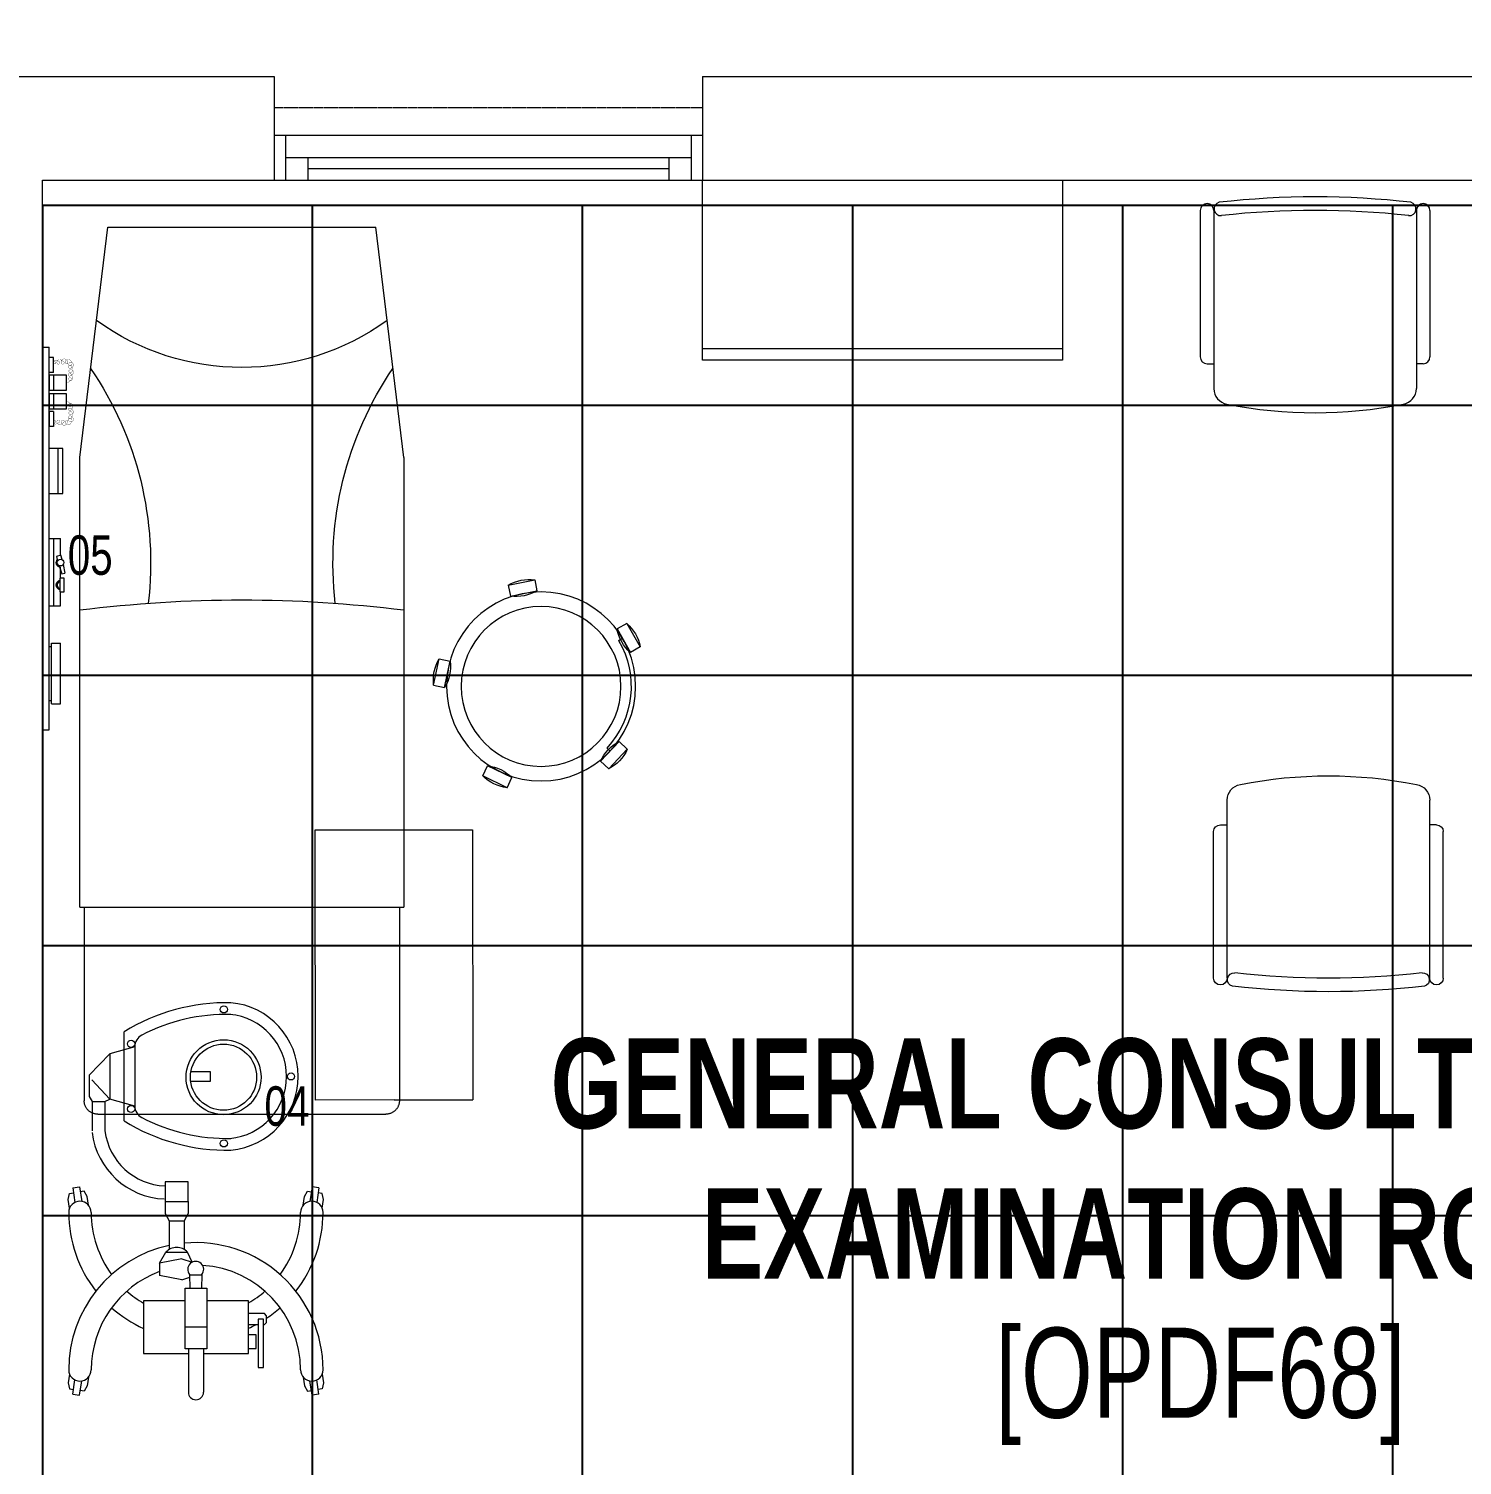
# Model space of a CAD drawing. Extents: x -509638 to 57327, y -29287 to 19916.
# Drawn here: x 8366 to 11550, y 5755 to 8946 of the extents above; entities that cross this region are included whole.
import ezdxf
from ezdxf import colors
from ezdxf.entities.mleader import LeaderData, LeaderLine
from ezdxf.math import Vec2, Vec3

# ---------------------------------------------------------------- set-up
doc = ezdxf.new("R2010")
doc.units = 0
doc.header["$LTSCALE"] = 0.25
doc.linetypes.add('01-First Floor$0$HIDDEN', pattern=[9.525, 6.35, -3.175])
doc.linetypes.add('DASHDOT', pattern=[25.4, 12.7, -6.35, 0, -6.35])
for name, color, linetype, lineweight in [('01-First Floor$0$72_EGR_BASE_TEXT', 252, 'Continuous', 5), ('01-First Floor$0$72_EGR_EQP_TAG', 142, 'Continuous', 5), ('01-First Floor$0$Aluminum', 251, 'Continuous', 5), ('01-First Floor$0$LOADING', 253, 'Continuous', 5), ('01-First Floor$0$Proj', 251, 'Continuous', 5), ('01-First Floor$0$Walls', 251, 'Continuous', 5), ('E-LITE-CLNG-CNDT', 6, 'DASHDOT', 35), ('E-POWR-TEXT', 6, 'Continuous', 25)]:
    doc.layers.add(name, color=color, linetype=linetype, lineweight=lineweight)
doc.layers.add('01-First Floor$0$FALSE CEILING', color=251, linetype='Continuous')
doc.layers.add('01-First Floor$0$TME-NON MEDICAL FURNITURE', color=242, linetype='Continuous')
doc.styles.add('01-First Floor$0$X3G_ENTITY_257CFD', font='swisscl.ttf', dxfattribs={"height": 200})
doc.styles.add('01-First Floor$0$X3G_ENTITY_9EC9', font='swisscl.ttf', dxfattribs={"height": 0.2})
doc.styles.add('01-First Floor$0$X3G_ENTITY_9F38', font='swisscl.ttf', dxfattribs={"height": 0.2})
doc.styles.add('DC_Elc_Romans', font='elc_romans.shx', dxfattribs={"width": 0.7})

# ---------------------------------------------------------------- blocks, each defined once
blk = doc.blocks.new('01-First Floor$0$GF21016-P')
at = {"layer": '01-First Floor$0$LOADING', "extrusion": (-1.24384e-09, -1.20261e-09, -1)}
for p, q in [((0.0128, 0.0179), (0.0128, 0.4136)), ((0.4628, 0.0179), (0.4628, 0.4136)), ((-0.0022, 0.3585), (0.0128, 0.3585)), ((0.4778, 0.3585), (0.4628, 0.3585)), ((-0.0172, 0.0179), (-0.0172, 0.3435)), ((0.4928, 0.0179), (0.4928, 0.3435)), ((0.4778, 0.0029), (0.4778, 0.0029))]:
    blk.add_line(p, q, dxfattribs=at)
for centre, radius, start, end in [((-0.0478, 0.4136), 0.035, 0, 80.6557), ((-0.2378, -0.5362), 1.0036, 78.7568, 101.2432), ((-0.4278, 0.4136), 0.035, 99.3443, 180), ((0.0022, 0.3435), 0.015, 0, 90), ((-0.4778, 0.3435), 0.015, 90, 180), ((0.0022, 0.0179), 0.015, 270, 0), ((0.0022, 0.0179), 0.015, 180, 270), ((-0.0284, 0.0145), 0.015, 284.3864, 95.5209), ((-0.2378, 1.8734), 1.8855, 263.5119, 276.4881), ((-0.2378, 1.8928), 1.8749, 263.6341, 276.3659), ((-0.4471, 0.0145), 0.015, 84.4791, 255.6136), ((-0.4778, 0.0179), 0.015, 270, 0), ((-0.4778, 0.0179), 0.015, 180, 270)]:
    blk.add_arc(centre, radius, start, end, dxfattribs=at)
blk = doc.blocks.new('01-First Floor$0$ME19011A-P')
for p, q in [((-0.425, 0), (0.425, 0)), ((-0.425, 0), (-0.425, -0.015)), ((0.425, 0), (0.425, -0.015)), ((-0.425, -0.015), (0.425, -0.015)), ((-0.3675, -0.0198), (-0.2325, -0.0198)), ((-0.3675, -0.0198), (-0.3675, -0.0399)), ((-0.36, -0.015), (-0.36, -0.0198)), ((-0.24, -0.015), (-0.24, -0.0198)), ((-0.2325, -0.0198), (-0.2325, -0.0399)), ((-0.15, -0.015), (-0.15, -0.04)), ((-0.15, -0.025), (0, -0.025)), ((-0.0402, -0.0312), (-0.0496, -0.0337)), ((-0.0376, -0.0409), (-0.0402, -0.0312)), ((0, -0.015), (0, -0.04)), ((0.1, -0.015), (0.1, -0.045)), ((0.2, -0.045), (0.2, -0.015)), ((0.2818, -0.015), (0.2484, -0.015)), ((0.2484, -0.0243), (0.2484, -0.015)), ((0.2818, -0.0243), (0.2484, -0.0243)), ((0.2818, -0.0243), (0.2818, -0.015)), ((0.3211, -0.015), (0.2877, -0.015)), ((0.2877, -0.015), (0.2877, -0.0531)), ((0.3211, -0.0243), (0.2877, -0.0243)), ((0.3211, -0.0531), (0.3211, -0.015)), ((0.3623, -0.015), (0.3289, -0.015)), ((0.3289, -0.015), (0.3289, -0.0531)), ((0.3623, -0.0243), (0.3289, -0.0243)), ((0.3623, -0.0531), (0.3623, -0.015)), ((0.3682, -0.0243), (0.3682, -0.015)), ((0.3682, -0.015), (0.4016, -0.015)), ((0.3682, -0.0243), (0.4016, -0.0243)), ((0.4016, -0.0243), (0.4016, -0.015)), ((-0.3675, -0.0399), (-0.2325, -0.0399)), ((-0.15, -0.04), (-0.1187, -0.04)), ((-0.0887, -0.04), (-0.0637, -0.04)), ((-0.0606, -0.0371), (-0.0787, -0.0432)), ((-0.0787, -0.0432), (-0.077, -0.0497)), ((-0.0582, -0.046), (-0.077, -0.0497)), ((-0.047, -0.0434), (-0.0376, -0.0409)), ((-0.0379, -0.04), (0, -0.04)), ((0.1, -0.035), (0.2, -0.035)), ((0.1, -0.045), (0.2, -0.045)), ((0.2877, -0.0531), (0.3211, -0.0531)), ((0.3289, -0.0531), (0.3623, -0.0531))]:
    blk.add_line(p, q)
at = {"color": 8, "const_width": 0.000601}
for points in [[(0.3044, -0.0531, -0.184574), (0.2977, -0.0636, -1.44364), (0.2961, -0.0581, -0.837915), (0.2969, -0.0664, -0.30536), (0.2839, -0.062, -1.584726), (0.2894, -0.0609, -0.253153), (0.2827, -0.0684, -0.874198), (0.2775, -0.0585, -0.915253), (0.2791, -0.0658, -0.223821), (0.2683, -0.0644, -1.703343), (0.272, -0.0597, -0.588962), (0.2621, -0.068, -0.717795), (0.2625, -0.0581, -0.983104), (0.2645, -0.0644, -0.326362), (0.2534, -0.0609, -0.758716), (0.2609, -0.0514, -0.906186), (0.2593, -0.0565, -0.189488), (0.2526, -0.0522, -0.7948), (0.2613, -0.0423, -1.223996), (0.2574, -0.047, -0.072149), (0.2534, -0.0403, -0.645886), (0.2609, -0.0324, -1.366917), (0.2574, -0.0371, -0.078415), (0.2542, -0.0308, -0.723006), (0.2613, -0.0256, -1.105484), (0.2582, -0.0292, -0.221197), (0.2566, -0.0243, -0.221197)], [(0.3456, -0.0531, 0.184574), (0.3523, -0.0636, 1.44364), (0.3539, -0.0581, 0.837915), (0.3531, -0.0664, 0.30536), (0.3661, -0.062, 1.584726), (0.3606, -0.0609, 0.253153), (0.3673, -0.0684, 0.874198), (0.3725, -0.0585, 0.915253), (0.3709, -0.0658, 0.223821), (0.3817, -0.0644, 1.703343), (0.378, -0.0597, 0.588962), (0.3879, -0.068, 0.717795), (0.3875, -0.0581, 0.983104), (0.3855, -0.0644, 0.326362), (0.3966, -0.0609, 0.758716), (0.3891, -0.0514, 0.906186), (0.3907, -0.0565, 0.189488), (0.3974, -0.0522, 0.7948), (0.3887, -0.0423, 1.223996), (0.3926, -0.047, 0.072149), (0.3966, -0.0403, 0.645886), (0.3891, -0.0324, 1.366917), (0.3926, -0.0371, 0.078415), (0.3958, -0.0308, 0.723006), (0.3887, -0.0256, 1.105484), (0.3918, -0.0292, 0.221197), (0.3934, -0.0243, 0.221197)]]:
    blk.add_lwpolyline(points, format="xyb", dxfattribs=at)
blk.add_lwpolyline([(-0.1187, -0.0482), (-0.0887, -0.0482), (-0.0887, -0.0382), (-0.1187, -0.0382)], close=True)
blk.add_circle((-0.0537, -0.04), 0.0075)
for centre, radius, start, end in [((-0.1037, -0.04), 0.01, 10.4593, 169.5407), ((-0.0537, -0.04), 0.01, 45, 180), ((-0.1037, -0.04), 0.0075, 14.0075, 165.9925)]:
    blk.add_arc(centre, radius, start, end)
blk = doc.blocks.new('01-First Floor$0$M.44.57.64')
at = {"layer": '01-First Floor$0$LOADING', "xscale": 1000.000000000002, "yscale": 1000.000000000002, "zscale": 1000.000000000002, "rotation": 225.9999036123427}
blk.add_blockref('01-First Floor$0$ME19011A-P', (-80806.9, 16720.7), dxfattribs=at)
blk = doc.blocks.new('01-First Floor$0$GF21027-P')
at = {"layer": '01-First Floor$0$LOADING'}
for p, q in [((0.4, 0.4), (-0.4, 0.4)), ((-0.4, 0.4), (-0.4, 0)), ((0.4, 0), (0.4, 0.4)), ((-0.4, 0.025), (0.4, 0.025)), ((-0.4, 0), (0.4, 0))]:
    blk.add_line(p, q, dxfattribs=at)
blk = doc.blocks.new('01-First Floor$0$HF10037B-P')
at = {"layer": '01-First Floor$0$LOADING'}
for p, q in [((0.2459, 0.134), (0.1859, 0.134)), ((0.1859, 0.134), (0.1859, 0.109)), ((0.2459, 0.134), (0.2459, 0.109)), ((0.2459, 0.109), (0.1859, 0.109)), ((0, 0), (-0.0142, -0.0583)), ((0, 0), (0.0243, -0.0059)), ((0.0243, -0.0059), (0.01, -0.0642)), ((0.4071, -0.0094), (0.431, -0.0018)), ((0.4071, -0.0094), (0.4255, -0.0665)), ((0.431, -0.0018), (0.4493, -0.0589)), ((-0.0142, -0.0583), (0.01, -0.0642)), ((0.4069, -0.0417), (0.4165, -0.0387)), ((0.4255, -0.0665), (0.4493, -0.0589)), ((0.0524, -0.2725), (0.0674, -0.2525)), ((0.0674, -0.2525), (0.1154, -0.2885)), ((0.0524, -0.2725), (0.1004, -0.3085)), ((0.3125, -0.2897), (0.362, -0.2558)), ((0.3266, -0.3103), (0.3761, -0.2764)), ((0.3267, -0.268), (0.3323, -0.2763)), ((0.3761, -0.2764), (0.362, -0.2558)), ((0.1004, -0.3085), (0.1154, -0.2885)), ((0.3266, -0.3103), (0.3125, -0.2897))]:
    blk.add_line(p, q, dxfattribs=at)
for radius in [0.21, 0.1775]:
    blk.add_circle((0.2161, -0.1014), radius, dxfattribs=at)
for centre, radius, start, end in [((0.2159, 0.0465), 0.0925, 71.0754, 108.9246), ((0.2159, 0.1965), 0.0925, 251.0754, 288.9246), ((0.0779, -0.0499), 0.0925, 147.3419, 185.1912), ((-0.0678, -0.0143), 0.0925, 327.3419, 5.1912), ((0.4996, -0.0113), 0.0925, 178.8412, 216.6904), ((0.3568, -0.057), 0.0925, 358.8412, 36.6904), ((0.2161, -0.1014), 0.2, 303.6037, 17.3657), ((0.0389, -0.3404), 0.0925, 34.1875, 72.0368), ((0.1289, -0.2205), 0.0925, 214.1875, 252.0368), ((0.3867, -0.3449), 0.0925, 105.5121, 143.3614), ((0.3019, -0.2212), 0.0925, 285.5121, 323.3614)]:
    blk.add_arc(centre, radius, start, end, dxfattribs=at)
blk = doc.blocks.new('01-First Floor$0$HF13902-P')
at = {"color": 8, "linetype": '01-First Floor$0$HIDDEN'}
for p, q in [((-0.35, -0.6824), (-0.35, -1.1124)), ((0.35, -0.6824), (0.35, -1.1124)), ((0.32, -1.1424), (-0.32, -1.1424))]:
    blk.add_line(p, q, dxfattribs=at)
at = {"linetype": 'Continuous'}
for points in [[(0.36, -0.5224), (0.36, -0.5224), (0.36, -0.5224), (0.36, -0.5224), (0.36, -0.5224), (0.36, -0.5224), (0.36, -0.5224), (0.36, -0.5224), (0.36, -0.5224), (0.36, -0.5224), (0.36, -0.5224), (0.36, -0.5224), (0.36, -0.5224), (0.36, -0.5224), (0.36, -0.5224), (0.36, -0.5224), (0.36, -0.5224), (0.36, -0.5224), (0.36, -0.5224), (0.36, -0.5224), (0.36, -0.5224), (0.36, -0.5224), (0.36, -0.5224), (0.36, -0.5224), (0.36, -0.5224), (0.36, -0.5224), (0.36, -0.5224), (0.36, -0.5224), (0.36, -0.5224), (0.36, -0.5224), (0.36, -0.5224), (0.36, -0.5224), (0.36, -0.5224), (0.36, -0.5224), (0.36, -0.5224), (0.36, -0.5224), (0.36, -0.5224), (0.36, -0.5224), (0.36, -0.5224), (0.36, -0.5224), (0.36, -0.5224), (0.36, -0.5224), (0.36, -0.5224), (0.36, -0.5224), (0.36, -0.5224), (0.36, -0.5224), (0.36, -0.5224), (0.36, -0.5224), (0.36, -0.5224), (0.36, -0.5224), (0.36, -0.5224), (0.36, -0.5224), (0.36, -0.5224), (0.36, -0.5224), (0.36, -0.5224), (0.36, -0.5224), (0.36, -0.5224), (0.36, -0.5224), (0.36, -0.5224), (0.36, -0.5224), (0.36, -0.5224), (0.36, -0.5224), (0.36, -0.5224), (0.36, -0.5224), (0.36, -0.5224), (0.36, -0.5224), (0.36, -0.5224), (0.36, -0.5224), (0.36, -0.5224), (0.36, -0.5224), (0.36, -0.5224), (0.36, -0.5224), (0.36, -0.5224), (0.36, -0.5224), (0.36, -0.5224), (0.36, -0.5224), (0.36, -0.5224), (0.36, -0.5224), (0.36, -0.5224), (0.36, -0.5224), (0.36, -0.5224), (0.36, -0.5224), (0.36, -0.5224), (0.36, -0.5224), (0.36, -0.5224), (0.36, -0.5224), (0.36, -0.5224), (0.36, -0.5224), (0.36, -0.5224), (0.36, -0.5224), (0.36, -0.5224), (0.36, -0.5224), (0.36, -0.5224), (0.36, -0.5224), (0.36, -0.5224), (0.36, -0.5224), (0.36, -0.5224), (0.36, -0.5224), (0.36, -0.5224), (0.36, -0.5224), (0.36, -0.5224), (0.36, -0.5224), (0.36, -0.5224), (0.36, -0.5224), (0.36, -0.5224), (0.36, -0.5224), (0.36, -0.5224), (0.36, -0.5224), (0.36, -0.5224), (0.36, -0.5224), (0.36, -0.5224), (0.36, -0.5224), (0.36, -0.5224), (0.36, -0.5224), (0.36, -0.5224), (0.36, -0.5224), (0.36, -0.5224), (0.36, -0.5224), (0.36, -0.5224), (0.36, -0.5224), (0.36, -0.5224), (0.36, -0.5224), (0.36, -0.5224), (0.36, -0.5224), (0.36, -0.5224), (0.36, -0.5224), (0.36, -0.5224), (0.36, -0.5224), (0.36, -0.5224), (0.36, -0.5224), (0.36, -0.5224), (0.36, -0.5224), (0.36, -0.5224), (0.36, -0.5224), (0.36, -0.5224), (0.36, -0.5224), (0.36, -0.5224), (0.36, -0.5224), (0.36, -0.5224), (0.36, -0.5224), (0.36, -0.5224), (0.36, -0.5224), (0.36, -0.5224), (0.36, -0.5224), (0.36, -0.5224), (0.36, -0.5224), (0.36, -0.5224), (0.36, -0.5224), (0.36, -0.5224), (0.36, -0.5224), (0.36, -0.5224), (0.36, -0.5224), (0.36, -0.5224), (0.36, -0.5224), (0.36, -0.5224), (0.36, -0.5224), (0.36, -0.5224), (0.36, -0.5224), (0.36, -0.5224), (0.36, -0.5224), (0.36, -0.5224), (0.36, -0.5224), (0.36, -0.5224), (0.36, -0.5224), (0.36, -0.5224), (0.36, -0.5224), (0.36, -0.5224), (0.36, -0.5224), (0.36, -0.5224), (0.36, -0.5224), (0.36, -0.5224), (0.36, -0.5224), (0.36, -0.5224), (0.36, -0.5224), (0.36, -0.5224), (0.36, -0.5224), (0.36, -0.5224), (0.36, -0.5224), (0.36, -0.5224), (0.36, -0.5224), (0.36, -0.5224), (0.36, -0.5224), (0.36, -0.5224), (0.36, -0.5224), (0.36, -0.5224), (0.36, -0.5224), (0.36, -0.5224), (0.36, -0.5224), (0.36, -0.5224), (0.36, -0.5224), (0.36, -0.5224), (0.36, -0.5224), (0.36, -0.5224), (0.36, -0.5224), (0.36, -0.5224), (0.36, -0.5224), (0.36, -0.5224), (0.36, -0.5224), (0.36, -0.5224), (0.36, -0.5224), (0.36, -0.5224), (0.36, -0.5224), (0.36, -0.5224), (0.36, -0.5224), (0.36, -0.5224), (0.36, -0.5224), (0.36, -0.5224), (0.36, -0.5224), (0.36, -0.5224), (0.36, -0.5224), (0.36, -0.5224), (0.36, -0.5224), (0.36, -0.5224), (0.36, -0.5224), (0.36, -0.5224), (0.36, -0.5224), (0.36, -0.5224), (0.36, -0.5224), (0.36, -0.5224)], [(0.36, -0.5224), (0.36, -0.5224), (0.36, -0.5224), (0.36, -0.5224), (0.36, -0.5224), (0.36, -0.5224), (0.36, -0.5224), (0.36, -0.5224), (0.36, -0.5224), (0.36, -0.5224), (0.36, -0.5224), (0.36, -0.5224), (0.36, -0.5224), (0.36, -0.5224), (0.36, -0.5224), (0.36, -0.5224), (0.36, -0.5224), (0.36, -0.5224), (0.36, -0.5224), (0.36, -0.5224), (0.36, -0.5224), (0.36, -0.5224), (0.36, -0.5224), (0.36, -0.5224), (0.36, -0.5224), (0.36, -0.5224), (0.36, -0.5224), (0.36, -0.5224), (0.36, -0.5224), (0.36, -0.5224), (0.36, -0.5224), (0.36, -0.5224), (0.36, -0.5224), (0.36, -0.5224), (0.36, -0.5224), (0.36, -0.5224), (0.36, -0.5224), (0.36, -0.5224), (0.36, -0.5224), (0.36, -0.5224), (0.36, -0.5224), (0.36, -0.5224), (0.36, -0.5224), (0.36, -0.5224), (0.36, -0.5224), (0.36, -0.5224), (0.36, -0.5224), (0.36, -0.5224), (0.36, -0.5224), (0.36, -0.5224), (0.36, -0.5224), (0.36, -0.5224), (0.36, -0.5224), (0.36, -0.5224), (0.36, -0.5224), (0.36, -0.5224), (0.36, -0.5224), (0.36, -0.5224), (0.36, -0.5224), (0.36, -0.5224), (0.36, -0.5224), (0.36, -0.5224), (0.36, -0.5224), (0.36, -0.5224), (0.36, -0.5224), (0.36, -0.5224), (0.36, -0.5224), (0.36, -0.5224), (0.36, -0.5224), (0.36, -0.5224), (0.36, -0.5224), (0.36, -0.5224), (0.36, -0.5224), (0.36, -0.5224), (0.36, -0.5224), (0.36, -0.5224), (0.36, -0.5224), (0.36, -0.5224), (0.36, -0.5224), (0.36, -0.5224), (0.36, -0.5224), (0.36, -0.5224), (0.36, -0.5224), (0.36, -0.5224), (0.36, -0.5224), (0.36, -0.5224), (0.36, -0.5224), (0.36, -0.5224), (0.36, -0.5224), (0.36, -0.5224), (0.36, -0.5224), (0.36, -0.5224), (0.36, -0.5224), (0.36, -0.5224), (0.36, -0.5224), (0.36, -0.5224), (0.36, -0.5224), (0.36, -0.5224), (0.36, -0.5224), (0.36, -0.5224), (0.36, -0.5224), (0.36, -0.5224), (0.36, -0.5224), (0.36, -0.5224), (0.36, -0.5224), (0.36, -0.5224), (0.36, -0.5224), (0.36, -0.5224), (0.36, -0.5224), (0.36, -0.5224), (0.36, -0.5224), (0.36, -0.5224), (0.36, -0.5224), (0.36, -0.5224), (0.36, -0.5224), (0.36, -0.5224), (0.36, -0.5224), (0.36, -0.5224), (0.36, -0.5224), (0.36, -0.5224), (0.36, -0.5224), (0.36, -0.5224), (0.36, -0.5224), (0.36, -0.5224), (0.36, -0.5224), (0.36, -0.5224), (0.36, -0.5224), (0.36, -0.5224), (0.36, -0.5224), (0.36, -0.5224), (0.36, -0.5224), (0.36, -0.5224), (0.36, -0.5224), (0.36, -0.5224), (0.36, -0.5224), (0.36, -0.5224), (0.36, -0.5224), (0.36, -0.5224), (0.36, -0.5224), (0.36, -0.5224), (0.36, -0.5224), (0.36, -0.5224), (0.36, -0.5224), (0.36, -0.5224), (0.36, -0.5224), (0.36, -0.5224), (0.36, -0.5224), (0.36, -0.5224), (0.36, -0.5224), (0.36, -0.5224), (0.36, -0.5224), (0.36, -0.5224), (0.36, -0.5224), (0.36, -0.5224), (0.36, -0.5224), (0.36, -0.5224), (0.36, -0.5224), (0.36, -0.5224), (0.36, -0.5224), (0.36, -0.5224), (0.36, -0.5224), (0.36, -0.5224), (0.36, -0.5224), (0.36, -0.5224), (0.36, -0.5224), (0.36, -0.5224), (0.36, -0.5224), (0.36, -0.5224), (0.36, -0.5224), (0.36, -0.5224), (0.36, -0.5224), (0.36, -0.5224), (0.36, -0.5224), (0.36, -0.5224), (0.36, -0.5224), (0.36, -0.5224), (0.36, -0.5224), (0.36, -0.5224), (0.36, -0.5224), (0.36, -0.5224), (0.36, -0.5224), (0.36, -0.5224), (0.36, -0.5224), (0.36, -0.5224), (0.36, -0.5224), (0.36, -0.5224), (0.36, -0.5224), (0.36, -0.5224), (0.36, -0.5224), (0.36, -0.5224), (0.36, -0.5224), (0.36, -0.5224), (0.36, -0.5224), (0.36, -0.5224), (0.36, -0.5224), (0.36, -0.5224), (0.36, -0.5224), (0.36, -0.5224), (0.36, -0.5224), (0.36, -0.5224), (0.36, -0.5224), (0.36, -0.5224), (0.36, -0.5224), (0.36, -0.5224), (0.36, -0.5224), (0.36, -0.5224), (0.36, -0.5224), (0.36, -0.5224), (0.36, -0.5224), (0.36, -0.5224), (0.36, -0.5224), (0.36, -0.5224), (0.36, -0.5224), (0.36, -0.5224)], [(0.36, -0.5224), (0.36, -0.5224), (0.36, -0.5224), (0.36, -0.5224), (0.36, -0.5224), (0.36, -0.5224), (0.36, -0.5224), (0.36, -0.5224), (0.36, -0.5224), (0.36, -0.5224), (0.36, -0.5224), (0.36, -0.5224), (0.36, -0.5224), (0.36, -0.5224), (0.36, -0.5224), (0.36, -0.5224), (0.36, -0.5224), (0.36, -0.5224), (0.36, -0.5224), (0.36, -0.5224), (0.36, -0.5224), (0.36, -0.5224), (0.36, -0.5224), (0.36, -0.5224), (0.36, -0.5224), (0.36, -0.5224), (0.36, -0.5224), (0.36, -0.5224), (0.36, -0.5224), (0.36, -0.5224), (0.36, -0.5224), (0.36, -0.5224), (0.36, -0.5224), (0.36, -0.5224), (0.36, -0.5224), (0.36, -0.5224), (0.36, -0.5224), (0.36, -0.5224), (0.36, -0.5224), (0.36, -0.5224), (0.36, -0.5224), (0.36, -0.5224), (0.36, -0.5224), (0.36, -0.5224), (0.36, -0.5224), (0.36, -0.5224), (0.36, -0.5224), (0.36, -0.5224), (0.36, -0.5224), (0.36, -0.5224), (0.36, -0.5224), (0.36, -0.5224), (0.36, -0.5224), (0.36, -0.5224), (0.36, -0.5224), (0.36, -0.5224), (0.36, -0.5224), (0.36, -0.5224), (0.36, -0.5224), (0.36, -0.5224), (0.36, -0.5224), (0.36, -0.5224), (0.36, -0.5224), (0.36, -0.5224), (0.36, -0.5224), (0.36, -0.5224), (0.36, -0.5224), (0.36, -0.5224), (0.36, -0.5224), (0.36, -0.5224), (0.36, -0.5224), (0.36, -0.5224), (0.36, -0.5224), (0.36, -0.5224), (0.36, -0.5224), (0.36, -0.5224), (0.36, -0.5224), (0.36, -0.5224), (0.36, -0.5224), (0.36, -0.5224), (0.36, -0.5224), (0.36, -0.5224), (0.36, -0.5224), (0.36, -0.5224), (0.36, -0.5224), (0.36, -0.5224), (0.36, -0.5224), (0.36, -0.5224), (0.36, -0.5224), (0.36, -0.5224), (0.36, -0.5224), (0.36, -0.5224), (0.36, -0.5224), (0.36, -0.5224), (0.36, -0.5224), (0.36, -0.5224), (0.36, -0.5224), (0.36, -0.5224), (0.36, -0.5224), (0.36, -0.5224), (0.36, -0.5224), (0.36, -0.5224), (0.36, -0.5224), (0.36, -0.5224), (0.36, -0.5224), (0.36, -0.5224), (0.36, -0.5224), (0.36, -0.5224), (0.36, -0.5224), (0.36, -0.5224), (0.36, -0.5224), (0.36, -0.5224), (0.36, -0.5224), (0.36, -0.5224), (0.36, -0.5224), (0.36, -0.5224), (0.36, -0.5224), (0.36, -0.5224), (0.36, -0.5224), (0.36, -0.5224), (0.36, -0.5224), (0.36, -0.5224), (0.36, -0.5224), (0.36, -0.5224), (0.36, -0.5224), (0.36, -0.5224), (0.36, -0.5224), (0.36, -0.5224), (0.36, -0.5224), (0.36, -0.5224), (0.36, -0.5224), (0.36, -0.5224), (0.36, -0.5224), (0.36, -0.5224), (0.36, -0.5224), (0.36, -0.5224), (0.36, -0.5224), (0.36, -0.5224), (0.36, -0.5224), (0.36, -0.5224), (0.36, -0.5224), (0.36, -0.5224), (0.36, -0.5224), (0.36, -0.5224), (0.36, -0.5224), (0.36, -0.5224), (0.36, -0.5224), (0.36, -0.5224), (0.36, -0.5224), (0.36, -0.5224), (0.36, -0.5224), (0.36, -0.5224), (0.36, -0.5224), (0.36, -0.5224), (0.36, -0.5224), (0.36, -0.5224), (0.36, -0.5224), (0.36, -0.5224), (0.36, -0.5224), (0.36, -0.5224), (0.36, -0.5224), (0.36, -0.5224), (0.36, -0.5224), (0.36, -0.5224), (0.36, -0.5224), (0.36, -0.5224), (0.36, -0.5224), (0.36, -0.5224), (0.36, -0.5224), (0.36, -0.5224), (0.36, -0.5224), (0.36, -0.5224), (0.36, -0.5224), (0.36, -0.5224), (0.36, -0.5224), (0.36, -0.5224), (0.36, -0.5224), (0.36, -0.5224), (0.36, -0.5224), (0.36, -0.5224), (0.36, -0.5224), (0.36, -0.5224), (0.36, -0.5224), (0.36, -0.5224), (0.36, -0.5224), (0.36, -0.5224), (0.36, -0.5224), (0.36, -0.5224), (0.36, -0.5224), (0.36, -0.5224), (0.36, -0.5224), (0.36, -0.5224), (0.36, -0.5224), (0.36, -0.5224), (0.36, -0.5224), (0.36, -0.5224), (0.36, -0.5224), (0.36, -0.5224), (0.36, -0.5224), (0.36, -0.5224), (0.36, -0.5224), (0.36, -0.5224), (0.36, -0.5224), (0.36, -0.5224), (0.36, -0.5224), (0.36, -0.5224), (0.36, -0.5224), (0.36, -0.5224), (0.36, -0.5224), (0.36, -0.5224), (0.36, -0.5224), (0.36, -0.5224), (0.36, -0.5224), (0.36, -0.5224), (0.36, -0.5224), (0.36, -0.5224), (0.36, -0.5224), (0.36, -0.5224), (0.36, -0.5224), (0.36, -0.5224), (0.36, -0.5224), (0.36, -0.5224), (0.36, -0.5224), (0.36, -0.5224), (0.36, -0.5224), (0.36, -0.5224), (0.36, -0.5224), (0.36, -0.5224), (0.36, -0.5224), (0.36, -0.5224), (0.36, -0.5224), (0.36, -0.5224), (0.36, -0.5224), (0.36, -0.5224), (0.36, -0.5224), (0.36, -0.5224), (0.36, -0.5224), (0.36, -0.5224), (0.36, -0.5224), (0.36, -0.5224), (0.36, -0.5224), (0.36, -0.5224), (0.36, -0.5224), (0.36, -0.5224), (0.36, -0.5224), (0.36, -0.5224), (0.36, -0.5224), (0.36, -0.5224), (0.36, -0.5224), (0.36, -0.5224), (0.36, -0.5224), (0.36, -0.5224), (0.36, -0.5224), (0.36, -0.5224), (0.36, -0.5224), (0.36, -0.5224), (0.36, -0.5224), (0.36, -0.5224), (0.36, -0.5224), (0.36, -0.5224), (0.36, -0.5224), (0.36, -0.5224), (0.36, -0.5224), (0.36, -0.5224), (0.36, -0.5224), (0.36, -0.5224), (0.36, -0.5224), (0.36, -0.5224), (0.36, -0.5224), (0.36, -0.5224), (0.36, -0.5224), (0.36, -0.5224), (0.36, -0.5224), (0.36, -0.5224), (0.36, -0.5224), (0.36, -0.5224), (0.36, -0.5224)]]:
    blk.add_lwpolyline(points, close=True, dxfattribs=at)
for points in [[(0.36, -0.5224), (0.36, -0.5224), (0.36, -0.5224), (0.36, -0.5224), (0.36, -0.5224), (0.36, -0.5224), (0.36, -0.5224), (0.36, -0.5224)], [(0.36, -0.5224), (0.36, -0.5224), (0.36, -0.5224), (0.36, -0.5224), (0.36, -0.5224), (0.36, -0.5224), (0.36, -0.5224), (0.36, -0.5224), (0.36, -0.5224), (0.36, -0.5224), (0.36, -0.5224), (0.36, -0.5224), (0.36, -0.5224), (0.36, -0.5224), (0.36, -0.5224), (0.36, -0.5224), (0.36, -0.5224), (0.36, -0.5224), (0.36, -0.5224), (0.36, -0.5224), (0.36, -0.5224), (0.36, -0.5224), (0.36, -0.5224), (0.36, -0.5224), (0.36, -0.5224), (0.36, -0.5224), (0.36, -0.5224), (0.36, -0.5224), (0.36, -0.5224), (0.36, -0.5224), (0.36, -0.5224), (0.36, -0.5224), (0.36, -0.5224), (0.36, -0.5224), (0.36, -0.5224), (0.36, -0.5224), (0.36, -0.5224), (0.36, -0.5224), (0.36, -0.5224), (0.36, -0.5224), (0.36, -0.5224), (0.36, -0.5224), (0.36, -0.5224), (0.36, -0.5224), (0.36, -0.5224), (0.36, -0.5224), (0.36, -0.5224), (0.36, -0.5224), (0.36, -0.5224), (0.36, -0.5224), (0.36, -0.5224), (0.36, -0.5224), (0.36, -0.5224), (0.36, -0.5224), (0.36, -0.5224), (0.36, -0.5224), (0.36, -0.5224), (0.36, -0.5224), (0.36, -0.5224), (0.36, -0.5224), (0.36, -0.5224), (0.36, -0.5224), (0.36, -0.5224), (0.36, -0.5224), (0.36, -0.5224), (0.36, -0.5224), (0.36, -0.5224), (0.36, -0.5224), (0.36, -0.5224), (0.36, -0.5224), (0.36, -0.5224), (0.36, -0.5224), (0.36, -0.5224), (0.36, -0.5224), (0.36, -0.5224), (0.36, -0.5224), (0.36, -0.5224), (0.36, -0.5224), (0.36, -0.5224), (0.36, -0.5224), (0.36, -0.5224), (0.36, -0.5224), (0.36, -0.5224), (0.36, -0.5224), (0.36, -0.5224), (0.36, -0.5224), (0.36, -0.5224), (0.36, -0.5224), (0.36, -0.5224), (0.36, -0.5224), (0.36, -0.5224), (0.36, -0.5224), (0.36, -0.5224), (0.36, -0.5224), (0.36, -0.5224), (0.36, -0.5224), (0.36, -0.5224), (0.36, -0.5224), (0.36, -0.5224), (0.36, -0.5224), (0.36, -0.5224), (0.36, -0.5224), (0.36, -0.5224), (0.36, -0.5224), (0.36, -0.5224), (0.36, -0.5224), (0.36, -0.5224), (0.36, -0.5224), (0.36, -0.5224), (0.36, -0.5224), (0.36, -0.5224)], [(0.36, -0.5224), (0.36, -0.5224), (0.36, -0.5224), (0.36, -0.5224), (0.36, -0.5224), (0.36, -0.5224), (0.36, -0.5224), (0.36, -0.5224), (0.36, -0.5224), (0.36, -0.5224), (0.36, -0.5224), (0.36, -0.5224), (0.36, -0.5224), (0.36, -0.5224), (0.36, -0.5224), (0.36, -0.5224), (0.36, -0.5224)], [(0.36, -0.5224), (0.36, -0.5224), (0.36, -0.5224), (0.36, -0.5224), (0.36, -0.5224), (0.36, -0.5224), (0.36, -0.5224)], [(0.36, -0.5224), (0.36, -0.5224), (0.36, -0.5224), (0.36, -0.5224), (0.36, -0.5224), (0.36, -0.5224), (0.36, -0.5224), (0.36, -0.5224), (0.36, -0.5224), (0.36, -0.5224), (0.36, -0.5224), (0.36, -0.5224)], [(0.36, -0.5224), (0.36, -0.5224), (0.36, -0.5224), (0.36, -0.5224), (0.36, -0.5224), (0.36, -0.5224), (0.36, -0.5224), (0.36, -0.5224), (0.36, -0.5224), (0.36, -0.5224), (0.36, -0.5224), (0.36, -0.5224), (0.36, -0.5224), (0.36, -0.5224), (0.36, -0.5224), (0.36, -0.5224), (0.36, -0.5224), (0.36, -0.5224), (0.36, -0.5224), (0.36, -0.5224), (0.36, -0.5224), (0.36, -0.5224), (0.36, -0.5224), (0.36, -0.5224), (0.36, -0.5224), (0.36, -0.5224), (0.36, -0.5224), (0.36, -0.5224), (0.36, -0.5224), (0.36, -0.5224), (0.36, -0.5224), (0.36, -0.5224), (0.36, -0.5224), (0.36, -0.5224), (0.36, -0.5224), (0.36, -0.5224), (0.36, -0.5224), (0.36, -0.5224), (0.36, -0.5224), (0.36, -0.5224), (0.36, -0.5224), (0.36, -0.5224), (0.36, -0.5224), (0.36, -0.5224), (0.36, -0.5224), (0.36, -0.5224), (0.36, -0.5224), (0.36, -0.5224), (0.36, -0.5224), (0.36, -0.5224), (0.36, -0.5224), (0.36, -0.5224), (0.36, -0.5224), (0.36, -0.5224), (0.36, -0.5224), (0.36, -0.5224), (0.36, -0.5224), (0.36, -0.5224), (0.36, -0.5224), (0.36, -0.5224), (0.36, -0.5224), (0.36, -0.5224), (0.36, -0.5224), (0.36, -0.5224), (0.36, -0.5224), (0.36, -0.5224), (0.36, -0.5224), (0.36, -0.5224), (0.36, -0.5224), (0.36, -0.5224), (0.36, -0.5224), (0.36, -0.5224), (0.36, -0.5224), (0.36, -0.5224), (0.36, -0.5224), (0.36, -0.5224), (0.36, -0.5224), (0.36, -0.5224), (0.36, -0.5224), (0.36, -0.5224), (0.36, -0.5224), (0.36, -0.5224), (0.36, -0.5224), (0.36, -0.5224), (0.36, -0.5224), (0.36, -0.5224), (0.36, -0.5224), (0.36, -0.5224), (0.36, -0.5224)], [(0.36, -0.5224), (0.36, -0.5224), (0.36, -0.5224), (0.36, -0.5224), (0.36, -0.5224), (0.36, -0.5224), (0.36, -0.5224), (0.36, -0.5224), (0.36, -0.5224), (0.36, -0.5224)], [(0.36, -0.5224), (0.36, -0.5224), (0.36, -0.5224), (0.36, -0.5224), (0.36, -0.5224), (0.36, -0.5224), (0.36, -0.5224), (0.36, -0.5224), (0.36, -0.5224), (0.36, -0.5224)], [(0.36, -0.5224), (0.36, -0.5224), (0.36, -0.5224), (0.36, -0.5224), (0.36, -0.5224), (0.36, -0.5224), (0.36, -0.5224), (0.36, -0.5224), (0.36, -0.5224), (0.36, -0.5224), (0.36, -0.5224), (0.36, -0.5224), (0.36, -0.5224), (0.36, -0.5224), (0.36, -0.5224)], [(0.36, -0.5224), (0.36, -0.5224), (0.36, -0.5224), (0.36, -0.5224), (0.36, -0.5224), (0.36, -0.5224), (0.36, -0.5224), (0.36, -0.5224), (0.36, -0.5224), (0.36, -0.5224)], [(0.36, -0.5224), (0.36, -0.5224), (0.36, -0.5224), (0.36, -0.5224), (0.36, -0.5224), (0.36, -0.5224), (0.36, -0.5224)], [(0.36, -0.5224), (0.36, -0.5224), (0.36, -0.5224), (0.36, -0.5224), (0.36, -0.5224), (0.36, -0.5224), (0.36, -0.5224), (0.36, -0.5224), (0.36, -0.5224), (0.36, -0.5224)], [(0.36, -0.5224), (0.36, -0.5224), (0.36, -0.5224), (0.36, -0.5224), (0.36, -0.5224), (0.36, -0.5224), (0.36, -0.5224), (0.36, -0.5224), (0.36, -0.5224), (0.36, -0.5224), (0.36, -0.5224), (0.36, -0.5224), (0.36, -0.5224), (0.36, -0.5224), (0.36, -0.5224), (0.36, -0.5224), (0.36, -0.5224), (0.36, -0.5224)], [(0.36, -0.5224), (0.36, -0.5224), (0.36, -0.5224), (0.36, -0.5224), (0.36, -0.5224), (0.36, -0.5224), (0.36, -0.5224), (0.36, -0.5224), (0.36, -0.5224)]]:
    blk.add_lwpolyline(points, dxfattribs=at)
blk.add_circle((0.36, -0.5224), 0.000000101)
at = {"color": 8}
for centre, radius, start, end in [((0, 1.0679), 0.5515, 234.1788, 305.8212), ((-0.9704, 0.0819), 0.7679, 353.3222, 34.2669), ((0.9704, 0.0819), 0.7679, 145.7331, 186.6778), ((0, -2.9071), 2.9071, 82.8865, 97.1135)]:
    blk.add_arc(centre, radius, start, end, dxfattribs=at)
at = {"color": 8, "linetype": '01-First Floor$0$HIDDEN'}
for centre, start, end in [((-0.32, -1.1124), 180, 270), ((0.32, -1.1124), 270, 0)]:
    blk.add_arc(centre, 0.03, start, end, dxfattribs=at)
at = {"layer": '01-First Floor$0$LOADING'}
for p, q in [((-0.36, 0.3161), (-0.2975, 0.8276)), ((0.2975, 0.8276), (-0.2975, 0.8276)), ((0.36, 0.3161), (0.2975, 0.8276)), ((-0.36, 0.3161), (-0.36, -0.6824)), ((0.36, -0.6824), (0.36, 0.3161)), ((0.36, -0.6824), (-0.36, -0.6824))]:
    blk.add_line(p, q, dxfattribs=at)
blk = doc.blocks.new('01-First Floor$0$HF11772-P')
at = {"layer": '01-First Floor$0$LOADING'}
for p, q in [((0.6, 0.35), (0, 0.35)), ((0, 0.175), (0, 0.35)), ((0.6, 0.175), (0.6, 0.35)), ((0, 0.175), (0, 0)), ((0.6, 0), (0.6, 0.175)), ((0, 0), (0.6, 0))]:
    blk.add_line(p, q, dxfattribs=at)
blk = doc.blocks.new('01-First Floor$0$mobile light')
at = {"layer": '01-First Floor$0$LOADING'}
for p, q in [((1883.78, -497.56), (1883.65, -498.45)), ((1885.1, -497.29), (1883.78, -497.56)), ((1887.04, -497.59), (1885.1, -497.29)), ((1923.94, -497.59), (1925.88, -497.29)), ((1925.88, -497.29), (1927.2, -497.56)), ((1927.2, -497.56), (1927.33, -498.45)), ((1882.58, -498.29), (1882.35, -499.8)), ((1882.35, -499.8), (1885.55, -500.28)), ((1882.58, -498.29), (1885.78, -498.78)), ((1883.28, -500.85), (1883.42, -499.96)), ((1884.47, -501.5), (1883.28, -500.85)), ((1928.41, -498.29), (1925.2, -498.78)), ((1928.63, -499.8), (1925.43, -500.28)), ((1926.52, -501.5), (1927.7, -500.85)), ((1927.7, -500.85), (1927.56, -499.96)), ((1928.41, -498.29), (1928.63, -499.8)), ((1886.4, -501.79), (1884.47, -501.5)), ((1924.58, -501.79), (1926.52, -501.5)), ((1947.59, -502.62), (1941.09, -502.62)), ((1948.76, -501.94), (1947.59, -502.62)), ((1947.59, -502.62), (1947.59, -505.45)), ((1948.15, -506.5), (1952.41, -502.55)), ((1953.47, -501.94), (1948.76, -501.94)), ((1958.23, -506.5), (1953.47, -501.94)), ((1947.59, -505.45), (1941.09, -505.45)), ((1946.6, -512.08), (1948.15, -506.5)), ((1947.59, -505.45), (1948.15, -506.5)), ((1958.23, -506.5), (1948.15, -506.5)), ((1959.78, -512.08), (1958.23, -506.5)), ((1963.08, -509.67), (1943.3, -509.67)), ((1959.78, -512.08), (1946.6, -512.08)), ((1908.01, -522.53), (1909, -517.55)), ((1911.69, -517.55), (1909, -517.55)), ((1912.69, -522.53), (1911.69, -517.55)), ((1911.69, -517.55), (1914.17, -518.99)), ((1914.17, -518.99), (1914.17, -523.77)), ((1921.08, -519.69), (1914.74, -519.69)), ((1922.73, -518.8), (1921.08, -519.69)), ((1921.08, -519.69), (1921.08, -523.01)), ((1921.08, -519.69), (1921.08, -523.01)), ((1925.38, -518.8), (1922.73, -518.8)), ((1892.68, -528.06), (1892.68, -523.24)), ((1892.68, -523.24), (1906.16, -523.24)), ((1897.5, -528.06), (1897.5, -523.24)), ((1906.16, -523.24), (1906.16, -528.06)), ((1908.01, -522.53), (1908.62, -524.28)), ((1912.69, -522.53), (1911.9, -524.78)), ((1921.08, -523.01), (1914.77, -523.01)), ((1922.73, -523.93), (1921.08, -523.04)), ((1892.68, -523.97), (1883.05, -523.97)), ((1909.15, -524.25), (1906.16, -524.32)), ((1909.15, -524.25), (1909.15, -526.94)), ((1911.9, -524.78), (1914.17, -523.77)), ((1925.38, -523.93), (1922.73, -523.93)), ((1892.68, -527.34), (1883.05, -527.34)), ((1906.16, -528.06), (1892.68, -528.06)), ((1909.15, -526.94), (1906.16, -526.87)), ((1882.35, -551.47), (1885.55, -550.99)), ((1882.58, -552.98), (1882.35, -551.47)), ((1884.47, -549.77), (1883.28, -550.42)), ((1883.28, -550.42), (1883.42, -551.31)), ((1886.4, -549.48), (1884.47, -549.77)), ((1924.58, -549.48), (1926.52, -549.77)), ((1928.63, -551.47), (1925.43, -550.99)), ((1926.52, -549.77), (1927.7, -550.42)), ((1927.7, -550.42), (1927.56, -551.31)), ((1928.41, -552.98), (1928.63, -551.47)), ((1882.58, -552.98), (1885.78, -552.5)), ((1883.78, -553.71), (1883.65, -552.82)), ((1885.1, -553.98), (1883.78, -553.71)), ((1887.04, -553.69), (1885.1, -553.98)), ((1923.94, -553.69), (1925.88, -553.98)), ((1928.41, -552.98), (1925.2, -552.5)), ((1925.88, -553.98), (1927.2, -553.71)), ((1927.2, -553.71), (1927.33, -552.82))]:
    blk.add_line(p, q, dxfattribs=at)
for points in [[(1903.33, -523.24), (1903.33, -514.02), (1891.61, -514.02), (1891.61, -523.97)], [(1954.27, -524.55), (1954.27, -528.82), (1952.05, -528.82), (1952.05, -524.5)], [(1891.61, -527.34), (1891.61, -537.34), (1903.33, -537.34), (1903.33, -528.06)], [(1892.74, -537.34), (1892.74, -539.04), (1895.76, -539.04), (1895.76, -537.34)], [(1898.05, -537.34), (1898.05, -539.5)], [(1898.05, -540.63), (1898.05, -540.87), (1898.53, -541.35), (1900.02, -541.35), (1900.5, -540.87), (1900.5, -537.34)]]:
    blk.add_lwpolyline(points, dxfattribs=at)
for points in [[(1929.78, -518.8), (1925.38, -518.8), (1925.38, -523.93), (1929.78, -523.93)], [(1899.3, -539.5), (1888.5, -539.5), (1888.5, -540.63), (1899.3, -540.63)]]:
    blk.add_lwpolyline(points, close=True, dxfattribs=at)
for centre, radius in [((1945.96, -511.25), 0.793), ((1960.42, -511.25), 0.793), ((1953.01, -531.79), 8.32), ((1953.01, -531.79), 7.35), ((1938.31, -531.85), 0.793), ((1968.07, -531.85), 0.793), ((1953.19, -546.77), 0.793)]:
    blk.add_circle(centre, radius, dxfattribs=at)
for centre, radius, start, end in [((1888.02, -499.89), 2.5, 90, 270), ((1888.02, -525.64), 28.25, 12.1463, 90), ((1922.96, -525.64), 28.25, 90, 128.2073), ((1922.96, -499.89), 2.5, 270, 90), ((1888.02, -525.64), 23.25, 20.3387, 90), ((1922.96, -525.64), 23.25, 90, 126.3743), ((1942.82, -519.31), 16.86, 97.1293, 177.6115), ((1922.96, -525.64), 28.25, 138.4974, 155.7305), ((1942.82, -519.31), 13.97, 97.1293, 177.6115), ((1922.96, -525.64), 23.25, 138.7224, 150.0382), ((1980.13, -532.49), 43.32, 148.2167, 181.2501), ((1926.25, -532.49), 43.32, 358.7499, 31.7833), ((1980.13, -532.49), 40.72, 152.4092, 181.2501), ((1946.6, -514.96), 2.89, 90, 152.4092), ((1959.78, -514.96), 2.89, 27.5908, 90), ((1926.25, -532.49), 40.72, 358.7499, 27.5908), ((1911.94, -521.38), 3.27, 313.0112, 46.9888), ((1888.02, -525.64), 28.25, 270, 5.3386), ((1883.05, -525.65), 1.68, 90, 270), ((1910.32, -525.6), 1.78, 229.0673, 130.9327), ((1888.02, -525.64), 23.25, 270, 356.3184), ((1953.19, -531.93), 16.44, 185.2361, 354.7639), ((1953.19, -531.93), 13.84, 185.2361, 354.7639), ((1922.96, -525.64), 28.25, 204.483, 208.105), ((1922.96, -525.64), 23.25, 210.2349, 221.2776), ((1922.96, -525.64), 28.25, 213.7985, 221.5026), ((1922.96, -525.64), 23.25, 233.6257, 270), ((1922.96, -525.64), 28.25, 231.7927, 270), ((1888.02, -551.39), 2.5, 90, 270), ((1922.96, -551.39), 2.5, 270, 90)]:
    blk.add_arc(centre, radius, start, end, dxfattribs=at)
blk = doc.blocks.new('01-First Floor')
at = {"layer": '01-First Floor$0$Aluminum'}
for p, q in [((8911.1, 8710), (9862.5, 8710)), ((8936.1, 8710), (8936.1, 8610)), ((9837.5, 8710), (9837.5, 8610)), ((8936.1, 8660), (9837.5, 8660)), ((8986.1, 8660), (8986.1, 8610)), ((9787.5, 8660), (9787.5, 8610)), ((9787.5, 8635), (8986.1, 8635)), ((8911.1, 8610), (9862.5, 8610))]:
    blk.add_line(p, q, dxfattribs=at)
at = {"layer": '01-First Floor$0$FALSE CEILING', "linetype": 'Continuous'}
for p, q in [((8996.4, 5110), (8996.4, 8553.5)), ((9596.4, 5110), (9596.4, 8553.5)), ((10196.4, 5110), (10196.4, 8553.5)), ((10796.4, 5110), (10796.4, 8553.5)), ((11396.4, 5110), (11396.4, 8553.5)), ((8396.4, 8110), (13106, 8110)), ((8396.4, 7510), (13106, 7510)), ((8396.4, 6910), (13106, 6910)), ((8396.4, 6310), (13106, 6310))]:
    blk.add_line(p, q, dxfattribs=at)
at = {"layer": '01-First Floor$0$FALSE CEILING'}
blk.add_lwpolyline([(13106, 8553.5), (8396.4, 8553.5), (8396.4, 5110), (13106, 5110)], close=True, dxfattribs=at)
at = {"layer": '01-First Floor$0$Proj', "linetype": '01-First Floor$0$HIDDEN'}
blk.add_line((9862.5, 8770.2), (8911.1, 8770.2), dxfattribs=at)
at = {"layer": '01-First Floor$0$Walls'}
for p, q in [((6987.6, 8840), (8911.1, 8840)), ((8911.1, 8840), (8911.1, 8610)), ((9862.5, 8840), (11607.4, 8840, 0)), ((9862.5, 8840), (9862.5, 8610)), ((8396.4, 8610), (8911.1, 8610)), ((8396.4, 5110), (8396.4, 8610)), ((9862.5, 8610), (11607.4, 8610, 0))]:
    blk.add_line(p, q, dxfattribs=at)
at = {"layer": '01-First Floor$0$LOADING', "color": 1, "xscale": -1000, "yscale": 1000, "zscale": 1000, "rotation": 359.9999999790883}
blk.add_blockref('01-First Floor$0$GF21027-P', (10262.5, 8210, -0.1), dxfattribs=at)
at = {"layer": '01-First Floor$0$LOADING', "xscale": -1000, "yscale": 1000, "zscale": 1000}
blk.add_blockref('01-First Floor$0$HF13902-P', (8839.2, 7677.4, -0.1), dxfattribs=at)
at = {"layer": '01-First Floor$0$LOADING', "rotation": 224.0000963876573}
blk.add_blockref('01-First Floor$0$M.44.57.64', (-61346.3, -36291.4, -0.1), dxfattribs=at)
at = {"layer": '01-First Floor$0$LOADING', "extrusion": (2.75759e-10, -1.16581e-09, -1), "xscale": 999.9999999999998, "yscale": 999.9999999999998, "zscale": 999.9999999999998, "rotation": 205.7813125359263}
blk.add_blockref('01-First Floor$0$HF10037B-P', (-9265.3, 7487.9, 0.1), dxfattribs=at)
at = {"layer": '01-First Floor$0$LOADING', "extrusion": (3.71389e-28, -3.9656e-29, -1), "xscale": 999.9999999999989, "yscale": 999.9999999999989, "zscale": -999.9999999999989, "rotation": 89.94440663823752}
blk.add_blockref('01-First Floor$0$HF11772-P', (-9002.6, 6566.5, 0.1), dxfattribs=at)
at = {"layer": '01-First Floor$0$LOADING', "xscale": 10, "yscale": 10, "zscale": 10, "rotation": 90.00000000000001}
blk.add_blockref('01-First Floor$0$mobile light', (3480.8, -12912.9, -0.1), dxfattribs=at)
at = {"layer": '01-First Floor$0$TME-NON MEDICAL FURNITURE', "color": 1, "extrusion": (2.67576e-11, -2.24019e-05, 1), "xscale": -1000.000000000002, "yscale": 1000.000000000002, "zscale": -1000.000000000002, "rotation": 180.0000251123527}
blk.add_blockref('01-First Floor$0$GF21016-P', (10985.6, 8560.5, -0.3), dxfattribs=at)
at = {"layer": '01-First Floor$0$TME-NON MEDICAL FURNITURE', "color": 1, "extrusion": (4.75185e-05, -1.86519e-05, 1), "xscale": 1000.000000000003, "yscale": 1000.000000000003, "zscale": -1000.000000000001, "rotation": 359.9999749532386}
blk.add_blockref('01-First Floor$0$GF21016-P', (11015.3, 6819.3, 0.2), dxfattribs=at)
at = {"layer": '01-First Floor$0$72_EGR_BASE_TEXT', "insert": (10926, 6703.5, -0.1), "char_height": 200, "width": 3508.102, "attachment_point": 2, "style": '01-First Floor$0$X3G_ENTITY_9EC9'}
blk.add_mtext('{\\fSwis721 LtCn BT|b1|i0|c0|p34;GENERAL CONSULTATION / EXAMINATION ROOM}', dxfattribs=at)
at = {"layer": '01-First Floor$0$72_EGR_BASE_TEXT', "insert": (10968.8, 6060.8, -0.1), "char_height": 200, "attachment_point": 2, "style": '01-First Floor$0$X3G_ENTITY_9F38'}
blk.add_mtext('[OPDF68]', dxfattribs=at)
at = {"layer": '01-First Floor$0$72_EGR_EQP_TAG', "char_height": 87.47, "attachment_point": 2, "style": '01-First Floor$0$X3G_ENTITY_257CFD'}
for s, insert in [('05', (8502.5, 7820.7, -0.1)), ('04', (8939.4, 6596.9, -0.1))]:
    blk.add_mtext(s, dxfattribs=dict(at, insert=insert))

msp = doc.modelspace()

# ---------------------------------------------------------------- block references
at = {"layer": 'E-LITE-CLNG-CNDT'}
msp.add_blockref('01-First Floor', (0, 0), dxfattribs=at)

# ---------------------------------------------------------------- leaders
at = {"layer": 'E-POWR-TEXT'}
ml = msp.add_multileader_mtext('Standard', dxfattribs=at)
ml.set_content('CABLE TRAY FOR\\PLOW CURRENT DATA\\PCABLES ', color=256, style='DC_Elc_Romans')
ml.set_leader_properties(color=45)
ml.build(insert=Vec2(0, 0))
ml.multileader.update_dxf_attribs({"dogleg_length": 2, "arrow_head_size": 200, "scale": 100})
ctx = ml.context
ctx.base_point, ctx.scale, ctx.char_height, ctx.arrow_head_size, ctx.landing_gap_size, ctx.plane_origin = Vec3(18126.9, 14096.1, 0), 100, 200, 200, 200, Vec3(23718, 13910, 0)
ctx.text_align_type = 2
notes = []
notes.append((ctx, [(1, (1, 1, 0), (20758.2, 14096.1, 0), (-1, 0), 84.7, [(2, [(24915.6, 6890, 0)], 0, [])])]))
ctx.mtext.insert, ctx.mtext.width, ctx.mtext.alignment, ctx.mtext.flow_direction = Vec3(20473.5, 14196.1, 0), 5291.736, 3, 5
ml = msp.add_multileader_mtext('Standard', dxfattribs=at)
ml.set_content('CABLE TRAY  FOR POWER \\PFEEDER AND HOME RUN', color=256, style='DC_Elc_Romans')
ml.set_leader_properties(color=45)
ml.build(insert=Vec2(0, 0))
ml.multileader.update_dxf_attribs({"dogleg_length": 2, "arrow_head_size": 200, "scale": 100})
ctx = ml.context
ctx.base_point, ctx.scale, ctx.char_height, ctx.arrow_head_size, ctx.landing_gap_size, ctx.plane_origin = Vec3(16549.3, 11855.7), 100, 200, 200, 200, Vec3(22780.5, 11669.5)
ctx.text_align_type = 2
notes.append((ctx, [(1, (1, 1, 0), (19820.7, 11855.7), (-1, 0), 84.7, [(2, [(23365.6, 3890)], 0, [])])]))
ctx.mtext.insert, ctx.mtext.width, ctx.mtext.alignment, ctx.mtext.flow_direction = Vec3(19536, 11955.7), 5291.736, 3, 5
for ctx, leaders in notes:
    for number, flags, end, landing, length, lines in leaders:
        leader = LeaderData()
        leader.index, (leader.has_last_leader_line, leader.has_dogleg_vector, leader.attachment_direction) = number, flags
        leader.last_leader_point, leader.dogleg_vector, leader.dogleg_length = Vec3(end), Vec3(landing), length
        for number, points, colour, breaks in lines:
            line = LeaderLine()
            line.index, line.vertices, line.color, line.breaks = number, Vec3.list(points), colors.encode_raw_color(colour), breaks
            leader.lines.append(line)
        ctx.leaders.append(leader)

doc.saveas('drawing.dxf')
